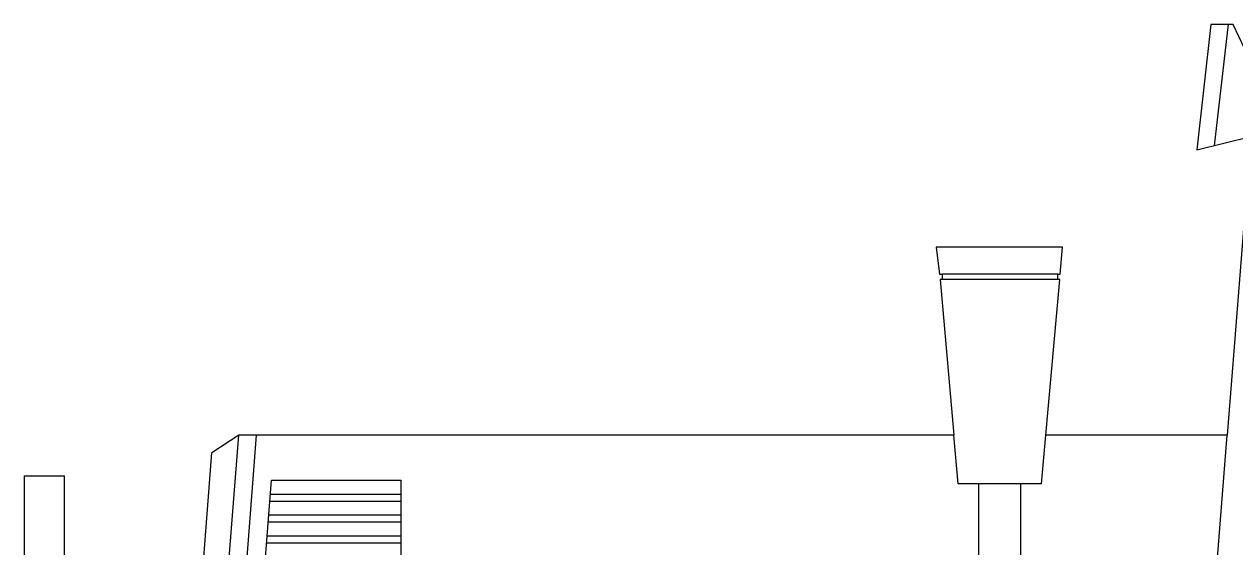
# Model space of a CAD drawing. Extents: x -121210 to 57230, y 84783 to 157800.
# Drawn here: x 24594 to 27092, y 107601 to 108680 of the extents above; entities that cross this region are included whole.
import ezdxf

# ---------------------------------------------------------------- set-up
doc = ezdxf.new("R2010")
doc.units = 0
doc.header["$MEASUREMENT"] = 0
doc.layers.get('0').update_dxf_attribs({"linetype": 'CONTINUOUS'})

# ---------------------------------------------------------------- blocks, each defined once
blk = doc.blocks.new('A$C0C516246')
for p, q in [((2599.4, 3010.9), (2570.2, 2752.2)), ((2645.2, 3010.9), (2599.4, 3010.9)), ((2634.6, 3011.1), (2606.1, 2760.4)), ((2691.7, 2911.6), (2645.2, 3010.9)), ((2570.2, 2752.2), (2681.3, 2779.7)), ((2681.3, 2779.7), (2632.7, 2164.3)), ((2293.1, 2551.5), (2032.9, 2551.5)), ((2032.9, 2551.5), (2039.9, 2495.8)), ((2288.2, 2495.8), (2293.1, 2551.5)), ((2039.9, 2495.8), (2045, 2495.8)), ((2045, 2485), (2041, 2485)), ((2041, 2485), (2069.2, 2164.3)), ((2283.7, 2495.8), (2045, 2495.8)), ((2045, 2495.8), (2045, 2485)), ((2283.7, 2485), (2045, 2485)), ((2259.1, 2164.3), (2287.9, 2485)), ((2283.7, 2485), (2283.7, 2495.8)), ((2283.7, 2495.8), (2288.2, 2495.8)), ((2287.9, 2485), (2283.7, 2485)), ((594.8, 2164.3), (539.4, 2128)), ((562.6, 1749.1), (594.8, 2164.3)), ((2069.2, 2164.3), (594.8, 2164.3)), ((600.3, 1761.6), (631.5, 2164.3)), ((2078, 2063.5), (2069.2, 2164.3)), ((2250.2, 2063.5), (2259.1, 2164.3)), ((2632.7, 2164.3), (2259.1, 2164.3)), ((2561.6, 1263.5), (2632.7, 2164.3)), ((508.7, 1731.4), (539.4, 2128)), ((152.4, 2080), (152.4, 1195.6)), ((152.4, 2080), (235.1, 2080)), ((235.1, 956), (235.1, 2080)), ((639.4, 1774.4), (662.4, 2071.4)), ((662.4, 2071.4), (929.9, 2071.4)), ((929.9, 1901.3), (929.9, 2071.4)), ((2250.2, 2063.5), (2078, 2063.5)), ((2121.1, 1889.3), (2121.1, 2063.5)), ((2207.2, 1889.3), (2207.2, 2063.5)), ((659.1, 2028.3), (929.9, 2028.3)), ((660.2, 2042.7), (929.9, 2042.7)), ((656.8, 1999.6), (929.9, 1999.6)), ((655.7, 1985.3), (929.9, 1985.3)), ((653.5, 1956.6), (929.9, 1956.6)), ((652.4, 1942.2), (929.9, 1942.2))]:
    blk.add_line(p, q)

msp = doc.modelspace()

# ---------------------------------------------------------------- block references
msp.add_blockref('A$C0C516246', (24441.4, 105668.7))

doc.saveas('drawing.dxf')
